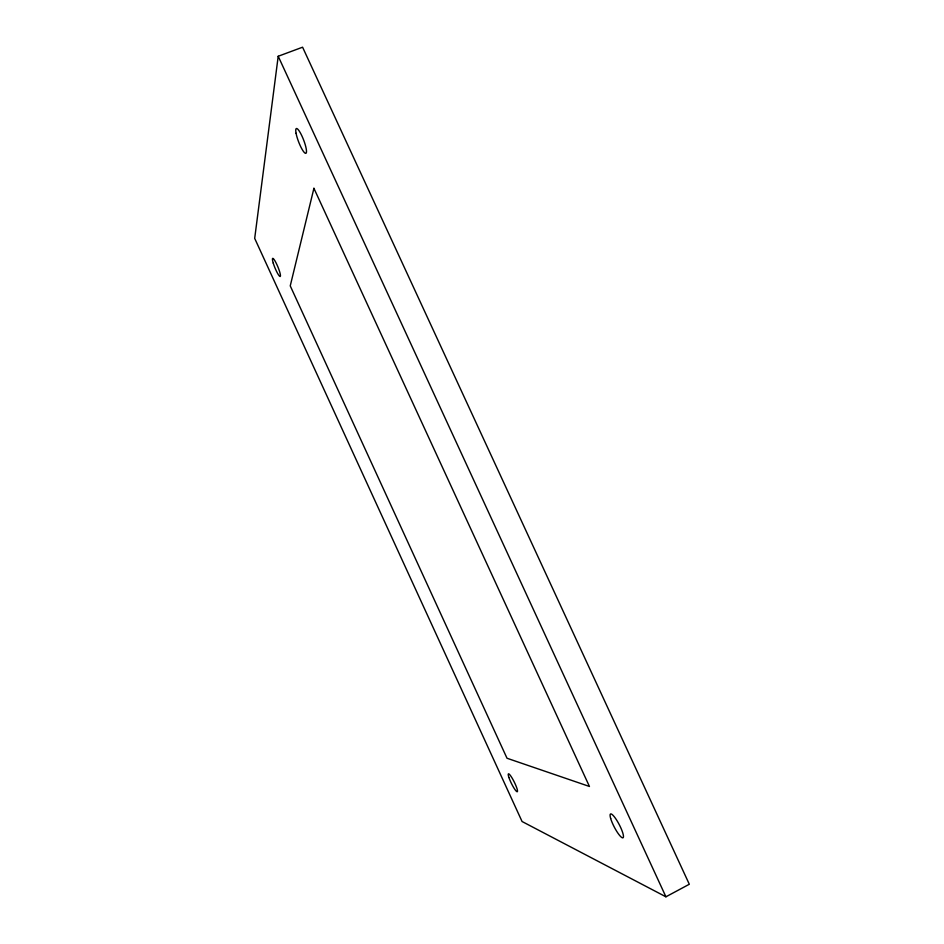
<?xml version="1.0" encoding="UTF-8"?>
<svg xmlns="http://www.w3.org/2000/svg" width="944" height="944" viewBox="0 0 944 944"><rect width="100%" height="100%" fill="white"/><g stroke="black" fill="none" stroke-linecap="round" stroke-linejoin="round"><path stroke-width="1.42" d="M278.209 56.262L254.691 238.384L522.067 821.516L665.921 896.8L689.309 884.257L302.587 47.2L278.209 56.262L665.921 896.8M313.915 188.304L290.245 285.879L507.011 758.244L589.445 786.47L313.915 188.304M296.074 133.269A13.263 2.667 69 0 0 305.231 153.235A13.263 2.667 69 0 0 302.092 136.337A13.263 2.667 69 0 0 296.074 133.269M273.241 263.105A9.818 1.546 67.5 0 0 280.144 276.498A9.818 1.546 67.5 0 0 275.943 262.644A9.818 1.546 67.5 0 0 273.241 263.105M610.662 818.448A13.476 2.773 62.4 0 0 622.226 837.753A13.476 2.773 62.4 0 0 617.459 821.422A13.476 2.773 62.4 0 0 610.662 818.448M508.91 777.49A9.959 1.581 63.7 0 0 516.934 791.697A9.959 1.581 63.7 0 0 512.745 779.166A9.959 1.581 63.7 0 0 508.91 777.49"/></g></svg>
